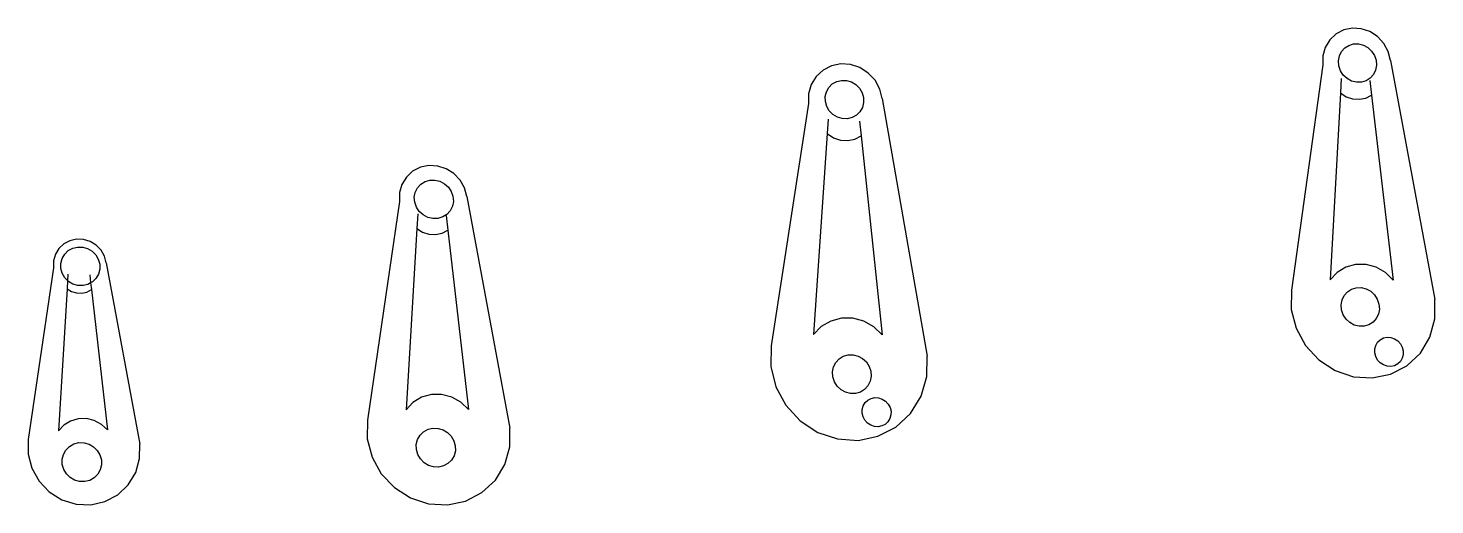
# Model space of a CAD drawing. Extents: x -159 to 748, y -238 to 404.
# Drawn here: x 268.5 to 446.1, y -190.2 to -130 of the extents above; entities that cross this region are included whole.
import ezdxf

# ---------------------------------------------------------------- set-up
doc = ezdxf.new("R2010")
doc.units = 0
doc.header["$MEASUREMENT"] = 0
doc.layers.get('0').update_dxf_attribs({"linetype": 'CONTINUOUS'})

msp = doc.modelspace()

# ---------------------------------------------------------------- linework, layer by layer
for p, q in [((433.6, -130.72), (432.8, -131.47)), ((434.57, -130.22), (433.6, -130.72)), ((435.66, -130), (434.57, -130.22)), ((436.78, -130.07), (435.66, -130)), ((437.87, -130.44), (436.78, -130.07)), ((438.84, -131.07), (437.87, -130.44)), ((439.63, -131.92), (438.84, -131.07)), ((432.23, -132.42), (431.94, -133.49)), ((432.8, -131.47), (432.23, -132.42)), ((434.02, -133.5), (434.29, -132.95)), ((434.29, -132.95), (434.7, -132.49)), ((434.7, -132.49), (435.22, -132.17)), ((435.22, -132.17), (435.81, -131.99)), ((435.81, -131.99), (436.44, -131.98)), ((436.44, -131.98), (437.05, -132.14)), ((437.05, -132.14), (437.62, -132.44)), ((437.62, -132.44), (438.1, -132.89)), ((438.1, -132.89), (438.45, -133.43)), ((440.19, -132.94), (439.63, -131.92)), ((440.48, -134.06), (440.19, -132.94)), ((369.91, -134.75), (368.84, -135.3)), ((371.09, -134.51), (369.91, -134.75)), ((372.31, -134.59), (371.09, -134.51)), ((373.49, -134.98), (372.31, -134.59)), ((374.54, -135.66), (373.49, -134.98)), ((431.93, -134.63), (427.96, -163.08)), ((431.94, -133.49), (431.93, -134.63)), ((433.9, -134.12), (434.02, -133.5)), ((433.95, -134.76), (433.9, -134.12)), ((434.16, -135.37), (433.95, -134.76)), ((438.45, -133.43), (438.66, -134.04)), ((438.71, -134.68), (438.6, -135.3)), ((438.66, -134.04), (438.71, -134.68)), ((440.48, -134.06), (446.08, -164.26)), ((367.96, -136.1), (367.34, -137.12)), ((368.84, -135.3), (367.96, -136.1)), ((370, -137.04), (370.55, -136.74)), ((370.55, -136.74), (371.16, -136.59)), ((371.16, -136.59), (371.79, -136.61)), ((371.79, -136.61), (372.41, -136.79)), ((375.39, -136.58), (374.54, -135.66)), ((375.98, -137.68), (375.39, -136.58)), ((434.25, -136.34), (434.15, -138.18)), ((434.51, -135.91), (434.16, -135.37)), ((434.99, -136.36), (434.51, -135.91)), ((435.56, -136.67), (434.99, -136.36)), ((436.18, -136.82), (435.56, -136.67)), ((437.4, -136.64), (436.8, -136.81)), ((437.92, -136.31), (437.4, -136.64)), ((437.88, -136.59), (438.1, -138.44)), ((438.32, -135.85), (437.92, -136.31)), ((438.6, -135.3), (438.32, -135.85)), ((367, -138.28), (366.98, -139.5)), ((367.34, -137.12), (367, -138.28)), ((369.1, -138.63), (369.26, -138.02)), ((369.26, -138.02), (369.56, -137.48)), ((369.56, -137.48), (370, -137.04)), ((372.41, -136.79), (372.96, -137.12)), ((372.96, -137.12), (373.42, -137.59)), ((373.42, -137.59), (373.75, -138.14)), ((373.75, -138.14), (373.93, -138.76)), ((376.28, -138.88), (375.98, -137.68)), ((434.15, -138.18), (432.86, -161.75)), ((434.15, -138.18), (434.88, -138.65)), ((436.8, -136.81), (436.18, -136.82)), ((437.36, -138.82), (438.1, -138.44)), ((438.1, -138.44), (440.83, -161.79)), ((366.98, -139.5), (362.29, -170.1)), ((369.12, -139.27), (369.1, -138.63)), ((369.29, -139.88), (369.12, -139.27)), ((369.62, -140.44), (369.29, -139.88)), ((373.79, -140.01), (373.48, -140.55)), ((373.94, -139.4), (373.79, -140.01)), ((373.93, -138.76), (373.94, -139.4)), ((376.28, -138.88), (381.97, -171.38)), ((434.88, -138.65), (435.7, -138.93)), ((435.7, -138.93), (436.54, -138.98)), ((436.54, -138.98), (437.36, -138.82)), ((369.47, -141.47), (369.35, -143.31)), ((370.08, -140.91), (369.62, -140.44)), ((370.64, -141.24), (370.08, -140.91)), ((371.26, -141.42), (370.64, -141.24)), ((371.89, -141.44), (371.26, -141.42)), ((372.5, -141.29), (371.89, -141.44)), ((373.04, -140.99), (372.5, -141.29)), ((373.48, -140.55), (373.04, -140.99)), ((373.43, -141.74), (373.63, -143.59)), ((369.35, -143.31), (367.63, -168.68)), ((369.35, -143.31), (370.13, -143.82)), ((370.13, -143.82), (371.02, -144.12)), ((372.83, -144), (373.63, -143.59)), ((373.63, -143.59), (376.29, -168.71)), ((371.02, -144.12), (371.94, -144.18)), ((371.94, -144.18), (372.83, -144)), ((319.06, -147.34), (317.98, -147.56)), ((320.18, -147.4), (319.06, -147.34)), ((321.25, -147.74), (320.18, -147.4)), ((316.22, -148.79), (315.65, -149.72)), ((317.01, -148.06), (316.22, -148.79)), ((317.98, -147.56), (317.01, -148.06)), ((318.58, -149.37), (319.19, -149.19)), ((319.19, -149.19), (319.83, -149.18)), ((319.83, -149.18), (320.46, -149.33)), ((322.21, -148.35), (321.25, -147.74)), ((322.99, -149.17), (322.21, -148.35)), ((323.55, -150.15), (322.99, -149.17)), ((315.36, -150.76), (315.35, -151.86)), ((315.65, -149.72), (315.36, -150.76)), ((317.22, -151.34), (317.34, -150.72)), ((317.34, -150.72), (317.62, -150.17)), ((317.62, -150.17), (318.04, -149.7)), ((318.04, -149.7), (318.58, -149.37)), ((320.46, -149.33), (321.04, -149.63)), ((321.04, -149.63), (321.53, -150.07)), ((321.53, -150.07), (321.89, -150.61)), ((321.89, -150.61), (322.1, -151.22)), ((323.83, -151.23), (323.55, -150.15)), ((315.35, -151.86), (311.3, -179.48)), ((317.27, -151.98), (317.22, -151.34)), ((317.48, -152.59), (317.27, -151.98)), ((317.84, -153.13), (317.48, -152.59)), ((322.03, -152.48), (321.75, -153.04)), ((322.15, -151.86), (322.03, -152.48)), ((322.1, -151.22), (322.15, -151.86)), ((323.83, -151.23), (329.29, -180.5)), ((317.65, -153.45), (317.54, -155.28)), ((318.33, -153.57), (317.84, -153.13)), ((318.91, -153.88), (318.33, -153.57)), ((319.54, -154.03), (318.91, -153.88)), ((320.19, -154.01), (319.54, -154.03)), ((320.8, -153.83), (320.19, -154.01)), ((321.33, -153.5), (320.8, -153.83)), ((321.23, -153.66), (321.45, -155.5)), ((321.75, -153.04), (321.33, -153.5)), ((317.54, -155.28), (316.17, -178.16)), ((317.54, -155.28), (318.26, -155.74)), ((318.26, -155.74), (319.07, -155.99)), ((319.07, -155.99), (319.91, -156.04)), ((319.91, -156.04), (320.72, -155.87)), ((320.72, -155.87), (321.45, -155.5)), ((321.45, -155.5), (324.08, -178.13)), ((272.35, -157.81), (271.91, -158.54)), ((272.97, -157.22), (272.35, -157.81)), ((273.74, -156.82), (272.97, -157.22)), ((273.07, -158.52), (273.52, -158.08)), ((273.52, -158.08), (274.08, -157.77)), ((274.58, -156.63), (273.74, -156.82)), ((274.08, -157.77), (274.7, -157.62)), ((275.46, -156.66), (274.58, -156.63)), ((274.7, -157.62), (275.35, -157.63)), ((275.35, -157.63), (275.97, -157.81)), ((276.3, -156.92), (275.46, -156.66)), ((275.97, -157.81), (276.53, -158.14)), ((277.05, -157.38), (276.3, -156.92)), ((277.66, -158.01), (277.05, -157.38)), ((278.09, -158.78), (277.66, -158.01)), ((271.67, -159.37), (271.66, -160.23)), ((271.91, -158.54), (271.67, -159.37)), ((272.59, -159.68), (272.75, -159.07)), ((272.6, -160.32), (272.59, -159.68)), ((272.75, -159.07), (273.07, -158.52)), ((276.53, -158.14), (277, -158.6)), ((277, -158.6), (277.32, -159.16)), ((277.32, -159.16), (277.5, -159.78)), ((277.5, -159.78), (277.5, -160.42)), ((278.31, -159.62), (278.09, -158.78)), ((278.31, -159.62), (282.54, -182.49)), ((436.08, -159.82), (434.84, -160.15)), ((437.39, -159.82), (436.08, -159.82)), ((438.68, -160.17), (437.39, -159.82)), ((271.66, -160.23), (268.48, -181.93)), ((272.77, -160.94), (272.6, -160.32)), ((273.1, -161.5), (272.77, -160.94)), ((273.44, -161.85), (273.1, -161.5)), ((273.49, -161.04), (273.44, -161.85)), ((276.23, -161.15), (276.34, -162.15)), ((277.02, -161.58), (276.57, -162.03)), ((277.34, -161.04), (277.02, -161.58)), ((277.5, -160.42), (277.34, -161.04)), ((433.74, -160.82), (432.86, -161.75)), ((434.84, -160.15), (433.74, -160.82)), ((439.85, -160.84), (438.68, -160.17)), ((440.83, -161.79), (439.85, -160.84)), ((273.38, -162.89), (272.28, -180.83)), ((273.44, -161.85), (273.38, -162.89)), ((273.38, -162.89), (273.94, -163.23)), ((273.56, -161.96), (273.44, -161.85)), ((274.12, -162.3), (273.56, -161.96)), ((273.94, -163.23), (274.58, -163.42)), ((274.74, -162.47), (274.12, -162.3)), ((275.39, -162.49), (274.74, -162.47)), ((275.23, -163.45), (275.87, -163.31)), ((276.01, -162.33), (275.39, -162.49)), ((275.87, -163.31), (276.44, -163)), ((276.34, -162.15), (276.01, -162.33)), ((276.57, -162.03), (276.34, -162.15)), ((276.34, -162.15), (276.44, -163)), ((276.44, -163), (278.47, -180.71)), ((427.96, -163.08), (427.95, -165.5)), ((434.63, -163.72), (435.04, -163.26)), ((435.04, -163.26), (435.56, -162.93)), ((435.56, -162.93), (436.16, -162.76)), ((436.16, -162.76), (436.79, -162.75)), ((436.79, -162.75), (437.41, -162.9)), ((437.41, -162.9), (437.98, -163.21)), ((437.98, -163.21), (438.45, -163.66)), ((274.58, -163.42), (275.23, -163.45)), ((434.24, -164.9), (434.36, -164.28)), ((434.29, -165.55), (434.24, -164.9)), ((434.36, -164.28), (434.63, -163.72)), ((438.45, -163.66), (438.81, -164.21)), ((438.81, -164.21), (439.02, -164.82)), ((439.02, -164.82), (439.07, -165.46)), ((446.07, -166.68), (446.08, -164.26)), ((369.8, -166.96), (368.59, -167.67)), ((371.16, -166.59), (369.8, -166.96)), ((372.58, -166.6), (371.16, -166.59)), ((373.97, -166.97), (372.58, -166.6)), ((427.95, -165.5), (428.56, -167.87)), ((434.5, -166.16), (434.29, -165.55)), ((434.86, -166.71), (434.5, -166.16)), ((435.34, -167.16), (434.86, -166.71)), ((438.68, -166.65), (438.27, -167.11)), ((438.95, -166.09), (438.68, -166.65)), ((439.07, -165.46), (438.95, -166.09)), ((445.45, -168.98), (446.07, -166.68)), ((368.59, -167.67), (367.63, -168.68)), ((375.24, -167.7), (373.97, -166.97)), ((376.29, -168.71), (375.24, -167.7)), ((428.56, -167.87), (429.74, -170.05)), ((435.91, -167.47), (435.34, -167.16)), ((436.53, -167.63), (435.91, -167.47)), ((437.16, -167.62), (436.53, -167.63)), ((437.75, -167.44), (437.16, -167.62)), ((438.27, -167.11), (437.75, -167.44)), ((362.29, -170.1), (362.24, -172.7)), ((429.74, -170.05), (431.42, -171.87)), ((438.49, -170.49), (438.62, -170.04)), ((438.49, -170.97), (438.49, -170.49)), ((438.62, -170.04), (438.85, -169.63)), ((438.85, -169.63), (439.19, -169.32)), ((439.19, -169.32), (439.6, -169.1)), ((439.6, -169.1), (440.06, -169.01)), ((440.06, -169.01), (440.53, -169.04)), ((440.53, -169.04), (440.99, -169.19)), ((440.99, -169.19), (441.4, -169.46)), ((441.4, -169.46), (441.73, -169.82)), ((441.73, -169.82), (441.97, -170.25)), ((441.97, -170.25), (442.09, -170.73)), ((444.25, -171), (445.45, -168.98)), ((370.15, -172.76), (370.43, -172.2)), ((370.43, -172.2), (370.85, -171.74)), ((370.85, -171.74), (371.38, -171.41)), ((371.38, -171.41), (371.99, -171.23)), ((371.99, -171.23), (372.63, -171.22)), ((372.63, -171.22), (373.25, -171.38)), ((373.25, -171.38), (373.82, -171.69)), ((373.82, -171.69), (374.3, -172.13)), ((374.3, -172.13), (374.66, -172.68)), ((381.93, -173.98), (381.97, -171.38)), ((431.42, -171.87), (433.49, -173.22)), ((438.61, -171.44), (438.49, -170.97)), ((438.85, -171.88), (438.61, -171.44)), ((439.18, -172.24), (438.85, -171.88)), ((439.59, -172.51), (439.18, -172.24)), ((441.73, -172.06), (441.39, -172.38)), ((441.96, -171.66), (441.73, -172.06)), ((442.09, -171.21), (441.96, -171.66)), ((442.09, -170.73), (442.09, -171.21)), ((442.56, -172.6), (444.25, -171)), ((362.24, -172.7), (362.87, -175.26)), ((370.02, -173.38), (370.15, -172.76)), ((370.07, -174.02), (370.02, -173.38)), ((370.27, -174.64), (370.07, -174.02)), ((374.66, -172.68), (374.86, -173.3)), ((374.9, -173.94), (374.78, -174.57)), ((374.86, -173.3), (374.9, -173.94)), ((381.22, -176.45), (381.93, -173.98)), ((433.49, -173.22), (435.79, -174)), ((435.79, -174), (438.18, -174.15)), ((438.18, -174.15), (440.49, -173.68)), ((440.05, -172.66), (439.59, -172.51)), ((440.52, -172.69), (440.05, -172.66)), ((440.49, -173.68), (442.56, -172.6)), ((440.98, -172.6), (440.52, -172.69)), ((441.39, -172.38), (440.98, -172.6)), ((362.87, -175.26), (364.13, -177.6)), ((370.62, -175.19), (370.27, -174.64)), ((371.1, -175.64), (370.62, -175.19)), ((371.68, -175.95), (371.1, -175.64)), ((374.08, -175.59), (373.54, -175.92)), ((374.5, -175.13), (374.08, -175.59)), ((374.78, -174.57), (374.5, -175.13)), ((317.04, -177.24), (316.17, -178.16)), ((318.13, -176.59), (317.04, -177.24)), ((319.37, -176.25), (318.13, -176.59)), ((320.67, -176.25), (319.37, -176.25)), ((321.95, -176.58), (320.67, -176.25)), ((323.11, -177.22), (321.95, -176.58)), ((324.08, -178.13), (323.11, -177.22)), ((364.13, -177.6), (365.93, -179.56)), ((372.3, -176.11), (371.68, -175.95)), ((372.94, -176.1), (372.3, -176.11)), ((373.54, -175.92), (372.94, -176.1)), ((373.9, -177.65), (374.15, -177.25)), ((374.15, -177.25), (374.49, -176.93)), ((374.49, -176.93), (374.91, -176.72)), ((374.91, -176.72), (375.37, -176.62)), ((375.37, -176.62), (375.85, -176.65)), ((375.85, -176.65), (376.31, -176.81)), ((376.31, -176.81), (376.72, -177.08)), ((376.72, -177.08), (377.06, -177.44)), ((377.06, -177.44), (377.29, -177.87)), ((379.89, -178.62), (381.22, -176.45)), ((274.79, -179.3), (273.82, -179.58)), ((275.81, -179.28), (274.79, -179.3)), ((276.81, -179.52), (275.81, -179.28)), ((373.76, -178.59), (373.77, -178.11)), ((373.88, -179.06), (373.76, -178.59)), ((373.77, -178.11), (373.9, -177.65)), ((374.11, -179.49), (373.88, -179.06)), ((377.27, -179.28), (377.02, -179.68)), ((377.4, -178.82), (377.27, -179.28)), ((377.29, -177.87), (377.41, -178.34)), ((377.41, -178.34), (377.4, -178.82)), ((378.03, -180.35), (379.89, -178.62)), ((272.97, -180.1), (272.28, -180.83)), ((273.82, -179.58), (272.97, -180.1)), ((277.71, -180.01), (276.81, -179.52)), ((278.47, -180.71), (277.71, -180.01)), ((311.3, -179.48), (311.28, -181.83)), ((317.94, -181.37), (318.39, -180.94)), ((318.39, -180.94), (318.95, -180.63)), ((318.95, -180.63), (319.57, -180.49)), ((319.57, -180.49), (320.22, -180.51)), ((320.22, -180.51), (320.85, -180.7)), ((320.85, -180.7), (321.42, -181.04)), ((321.42, -181.04), (321.88, -181.51)), ((329.28, -182.85), (329.29, -180.5)), ((365.93, -179.56), (368.16, -181.01)), ((368.16, -181.01), (370.65, -181.85)), ((374.44, -179.85), (374.11, -179.49)), ((374.86, -180.12), (374.44, -179.85)), ((375.32, -180.28), (374.86, -180.12)), ((375.8, -180.31), (375.32, -180.28)), ((375.76, -181.51), (378.03, -180.35)), ((376.26, -180.21), (375.8, -180.31)), ((376.68, -180), (376.26, -180.21)), ((377.02, -179.68), (376.68, -180)), ((268.48, -181.93), (268.46, -183.76)), ((273.23, -183.24), (273.68, -182.79)), ((273.68, -182.79), (274.24, -182.47)), ((274.24, -182.47), (274.87, -182.31)), ((274.87, -182.31), (275.52, -182.32)), ((275.52, -182.32), (276.15, -182.49)), ((276.15, -182.49), (276.72, -182.82)), ((276.72, -182.82), (277.19, -183.29)), ((282.53, -184.33), (282.54, -182.49)), ((311.28, -181.83), (311.88, -184.13)), ((317.47, -182.54), (317.63, -181.92)), ((317.48, -183.18), (317.47, -182.54)), ((317.63, -181.92), (317.94, -181.37)), ((321.88, -181.51), (322.21, -182.08)), ((322.21, -182.08), (322.39, -182.71)), ((322.39, -182.71), (322.4, -183.35)), ((328.65, -185.08), (329.28, -182.85)), ((370.65, -181.85), (373.25, -182.02)), ((373.25, -182.02), (375.76, -181.51)), ((268.46, -183.76), (268.92, -185.55)), ((272.76, -184.41), (272.92, -183.79)), ((272.77, -185.06), (272.76, -184.41)), ((272.92, -183.79), (273.23, -183.24)), ((277.19, -183.29), (277.53, -183.85)), ((277.53, -183.85), (277.71, -184.48)), ((277.71, -184.48), (277.72, -185.12)), ((282.04, -186.08), (282.53, -184.33)), ((311.88, -184.13), (313.04, -186.24)), ((317.65, -183.81), (317.48, -183.18)), ((317.99, -184.37), (317.65, -183.81)), ((318.45, -184.85), (317.99, -184.37)), ((321.93, -184.51), (321.47, -184.95)), ((322.24, -183.97), (321.93, -184.51)), ((322.4, -183.35), (322.24, -183.97)), ((268.92, -185.55), (269.83, -187.18)), ((272.95, -185.69), (272.77, -185.06)), ((273.29, -186.25), (272.95, -185.69)), ((273.76, -186.71), (273.29, -186.25)), ((277.25, -186.3), (276.8, -186.75)), ((277.56, -185.74), (277.25, -186.3)), ((277.72, -185.12), (277.56, -185.74)), ((281.09, -187.64), (282.04, -186.08)), ((313.04, -186.24), (314.7, -187.99)), ((319.02, -185.19), (318.45, -184.85)), ((319.65, -185.38), (319.02, -185.19)), ((320.29, -185.4), (319.65, -185.38)), ((320.92, -185.25), (320.29, -185.4)), ((321.47, -184.95), (320.92, -185.25)), ((327.45, -187.05), (328.65, -185.08)), ((269.83, -187.18), (271.13, -188.53)), ((274.33, -187.04), (273.76, -186.71)), ((274.96, -187.22), (274.33, -187.04)), ((275.61, -187.23), (274.96, -187.22)), ((276.24, -187.07), (275.61, -187.23)), ((276.8, -186.75), (276.24, -187.07)), ((279.77, -188.89), (281.09, -187.64)), ((314.7, -187.99), (316.75, -189.29)), ((325.76, -188.62), (327.45, -187.05)), ((271.13, -188.53), (272.72, -189.52)), ((272.72, -189.52), (274.51, -190.07)), ((276.36, -190.14), (278.16, -189.74)), ((278.16, -189.74), (279.77, -188.89)), ((316.75, -189.29), (319.03, -190.03)), ((319.03, -190.03), (321.4, -190.16)), ((321.4, -190.16), (323.7, -189.68)), ((323.7, -189.68), (325.76, -188.62)), ((274.51, -190.07), (276.36, -190.14))]:
    msp.add_line(p, q)

doc.saveas('drawing.dxf')
